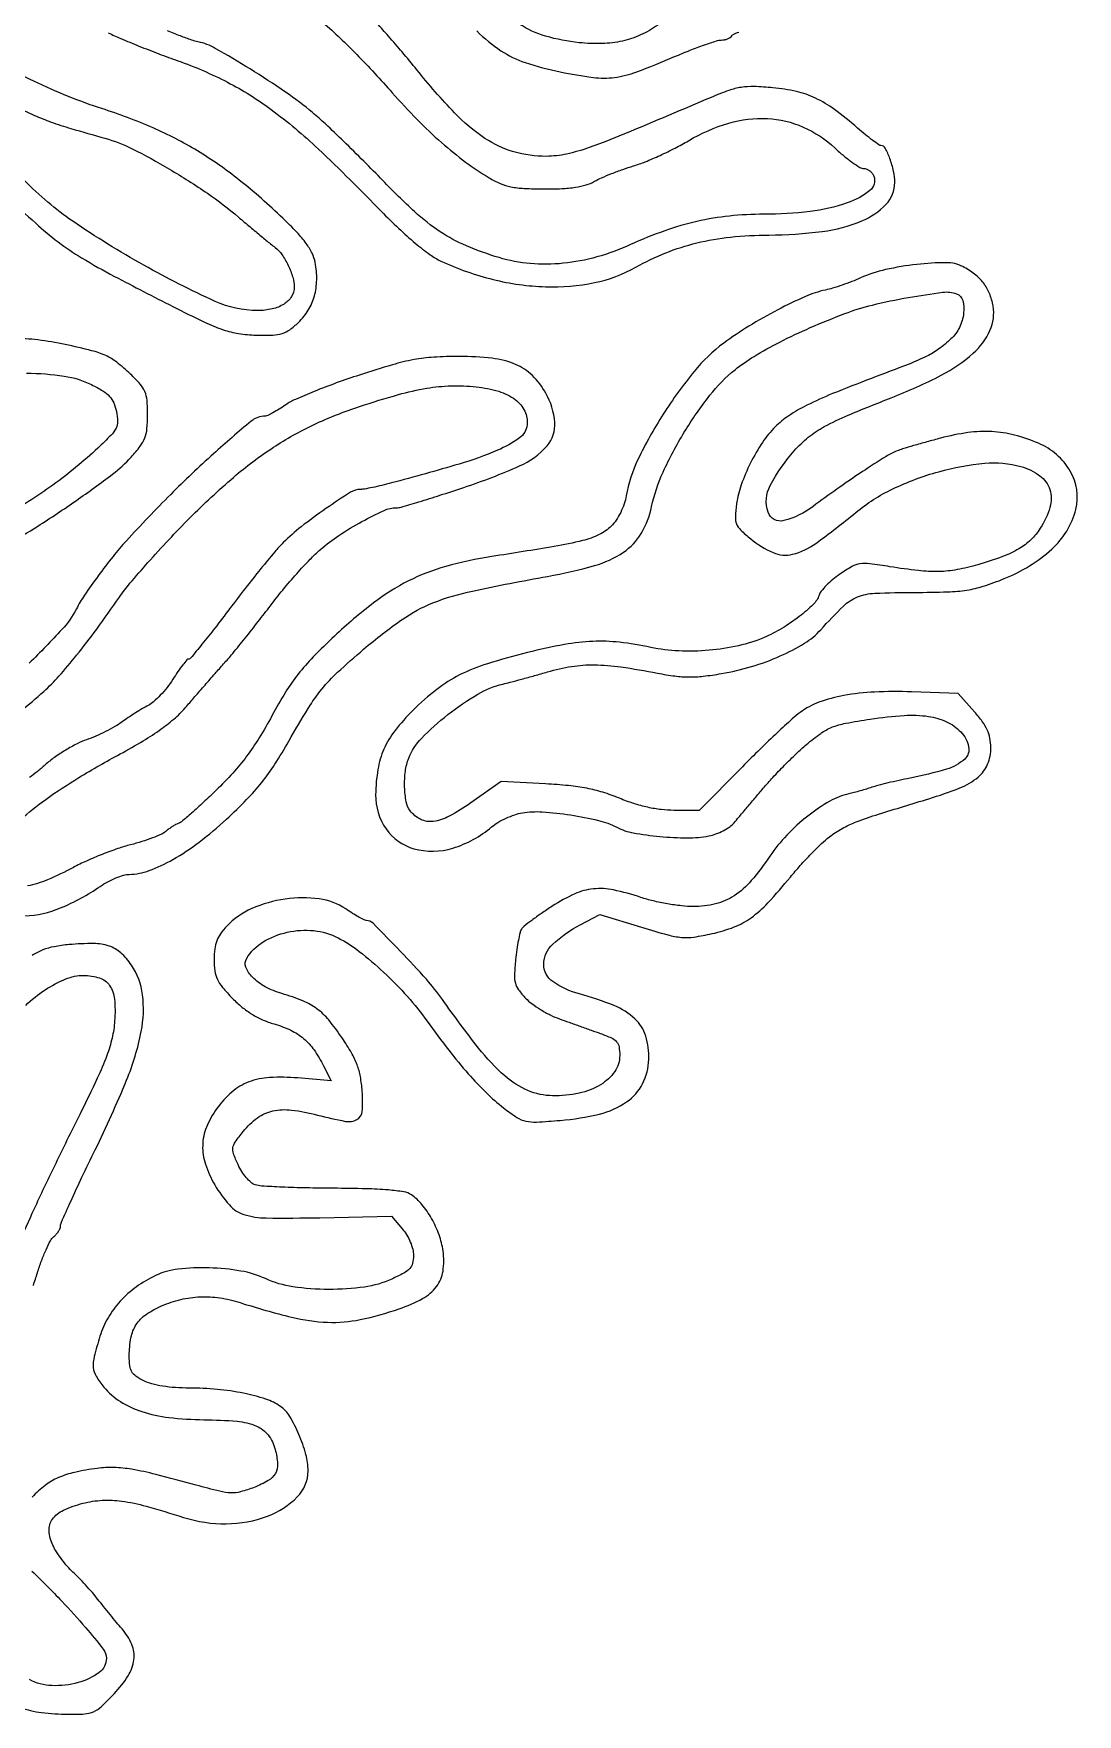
# Model space of a CAD drawing. Extents: x 0 to 2791, y 427 to 2463.
# Drawn here: x 2301.1 to 2528.8, y 1288.8 to 1655.4 of the extents above; entities that cross this region are included whole.
import ezdxf

# ---------------------------------------------------------------- set-up
doc = ezdxf.new("R2010")
doc.units = 0

msp = doc.modelspace()

# ---------------------------------------------------------------- linework, layer by layer
for points in [[(2317.419765, 1655.583057, 0.013434), (2320.164185, 1654.330555, 0.0049), (2324.11309, 1652.700494, 0.004854), (2328.468609, 1651.001252, 0.005784), (2332.609911, 1649.486279, -0.034694), (2343.403371, 1644.814445, -0.039826), (2352.932988, 1638.873492, -0.030275), (2363.265583, 1630.212689, -0.010716), (2377, 1616.637465, 0.011467), (2380.772525, 1612.919847, 0.014892), (2384.404074, 1609.70018, 0.016137), (2387.619616, 1607.187544, 0.049453), (2390, 1605.785791, 0.04738), (2401.357124, 1601.785161, 0.053234), (2412.826131, 1600.196673, 0.057657), (2423.498767, 1601.09451, 0.079354), (2432.5, 1604.456842, -0.033913), (2439.019278, 1607.590492, -0.035664), (2445.794934, 1609.753232, -0.033549), (2453.171211, 1611.023977, -0.024291), (2461.5, 1611.482136, 0.030138), (2473.188505, 1612.262179, 0.066818), (2481.801502, 1614.556479, 0.103267), (2487.094656, 1618.174403, 0.193725), (2489, 1622.907492, 0.053093), (2488.73434, 1625.402255, 0.036259), (2487.933049, 1628.140698, 0.031984), (2486.9013, 1630.4443, 0.278308), (2485.980275, 1631, -0.155339), (2485.541293, 1631.139754, -0.006486), (2484.197027, 1632.118643, -0.010685), (2482.623848, 1633.349054, -0.007336), (2480.89079, 1634.808146, 0.019755), (2475.816914, 1638.868971, 0.04804), (2471.708279, 1641.328666, 0.054714), (2467.542457, 1642.774733, 0.033042), (2462.377634, 1643.60152, 0.015352), (2458.283208, 1643.855589, 0.046607), (2455.501458, 1643.683247, 0.04649), (2452.795985, 1642.998374, 0.015216), (2448.959014, 1641.50451, -0.001334), (2430.290313, 1633.632642, -0.013209), (2422.354161, 1630.554911, -0.032302), (2417.386355, 1629.131998, -0.05151), (2413, 1628.641112, -0.072442), (2405.930696, 1629.609321, -0.077075), (2399.59352, 1632.550958, -0.055722), (2392.961644, 1638.134225, -0.01958), (2384.738109, 1647.5, 0.004317), (2381.521706, 1651.396846, 0.005989), (2378.567567, 1654.829314, 0.003846), (2376.036056, 1657.656311, 0.072816)], [(2364.285296, 1657.830838, -0.018507), (2371.617916, 1650.860653, -0.013041), (2379.352763, 1642.518521, 0.013988), (2384.804115, 1636.661457, 0.018204), (2390.130347, 1631.630634, 0.019874), (2395.355009, 1627.399269, 0.025408), (2400.5, 1623.95299, 0.035441), (2402.931888, 1622.72216, 0.049638), (2405.257635, 1622.006578, 0.037365), (2408.134522, 1621.646257, 0.011561), (2412.5, 1621.529307, 0.012197), (2416.36932, 1621.609526, 0.026209), (2419.337626, 1621.899937, 0.033984), (2421.660073, 1622.414103, 0.056928), (2423.5, 1623.19104, -0.024888), (2425.029189, 1623.955388, -0.009419), (2427.234375, 1624.874536, -0.009302), (2429.67436, 1625.785919, -0.011213), (2432, 1626.547441, 0.023011), (2434.569028, 1627.45629, 0.010908), (2437.79375, 1628.849659, 0.010786), (2441.10958, 1630.456491, 0.015009), (2444, 1632.046188, -0.060658), (2452.768213, 1635.874673, -0.085465), (2461.219758, 1636.893739, -0.092294), (2469.03851, 1635.025178, -0.083536), (2475.971729, 1630.429675, 0.014983), (2477.897767, 1628.73338, 0.019353), (2479.768475, 1627.301217, 0.017411), (2481.389205, 1626.239658, 0.137114), (2482.246716, 1626, -0.097633), (2482.883444, 1625.874472, -0.066866), (2483.523594, 1625.505537, -0.064107), (2484.069994, 1624.960225, -0.073117), (2484.431956, 1624.316723, -0.328867), (2483.56423, 1621.169689, -0.083302), (2478.617775, 1618.466895, -0.053625), (2470.541291, 1616.603791, -0.029901), (2460.453906, 1616, 0.025729), (2452.911746, 1615.611634, 0.030163), (2445.845889, 1614.448125, 0.029313), (2438.804777, 1612.407259, 0.022071), (2431.3324, 1609.380473, -0.038789), (2424.010112, 1606.695514, -0.043856), (2416.655175, 1605.30949, -0.045878), (2409.479271, 1605.259863, -0.051288), (2402.687897, 1606.546707, -0.028316), (2395.535642, 1609.128054, -0.045555), (2389.833723, 1612.198952, -0.039422), (2384.241808, 1616.573702, -0.015827), (2377.296051, 1623.367388, 0.00495), (2373.163593, 1627.589104, 0.004411), (2368.787884, 1631.895017, 0.004429), (2364.785299, 1635.696823, 0.013643), (2361.986819, 1638.168839, 0.023614), (2356.116275, 1642.622688, 0.011968), (2348.343818, 1647.69141, 0.009279), (2340.751796, 1652.194815, 0.077168), (2337.02209, 1653.610623, -0.031826), (2335.625076, 1654.000871, -0.006317), (2333.184614, 1654.888017, -0.006664), (2330.364912, 1655.996706, -0.006157)], [(2437.278703, 1657.227338, -0.047317), (2433.546368, 1655.103797, -0.051165), (2429.576569, 1653.786142, -0.047527), (2425.173826, 1653.240718, -0.032604), (2420.140402, 1653.426597, -0.045353), (2412.815897, 1654.856079, -0.074518), (2407.092695, 1657.495757, -0.044298)], [(2397.812295, 1655.988571, 0.050207), (2403.083127, 1651.669335, 0.067269), (2408.36903, 1649.104025, 0.028088), (2416.037812, 1647.053036, 0.018804), (2423.181611, 1645.844654, 0.065755), (2427.843896, 1645.850996, 0.05645), (2432.699933, 1647.067501, 0.011403), (2440.969641, 1650.380577, -0.006778), (2444.339057, 1651.766756, -0.008869), (2447.45697, 1652.936794, -0.006853), (2450.085045, 1653.829813, -0.078625), (2451.160624, 1654, 0.04819), (2451.860926, 1654.067652, 0.04689), (2452.542073, 1654.26819, 0.050729), (2453.106205, 1654.562892, 0.10904), (2453.446223, 1654.912988, -0.148313), (2453.892609, 1655.306669, -0.022805), (2455.002434, 1655.753378, -0.023786)], [(2295.27629, 1619.661019, -0.006273), (2301.591454, 1614.050278, 0.023054), (2306.494613, 1609.980006, 0.025318), (2311.605415, 1606.512544, 0.015643), (2318.772923, 1602.46361, 0.003332), (2331.5, 1595.898058, 0.006072), (2338.415641, 1592.493575, 0.028648), (2342.508087, 1590.82075, 0.044487), (2345.851963, 1589.995926, 0.032008), (2349.684046, 1589.654237, 0.013903), (2353.309101, 1589.664633, 0.06528), (2355.361728, 1589.998091, 0.085054), (2356.990757, 1590.807471, 0.03329), (2358.921593, 1592.425161, 0.066178), (2361.049592, 1595.085395, 0.067888), (2362.386443, 1598.18692, 0.064205), (2362.890691, 1601.684954, 0.050136), (2362.563521, 1605.513096, 0.069435), (2361.895943, 1607.500305, 0.042442), (2360.605916, 1609.615903, 0.031103), (2358.561497, 1612.069946, 0.012746), (2355.504028, 1615.146629, 0.022246), (2345.995665, 1623.461826, 0.032443), (2336.869706, 1629.829368, 0.033306), (2327.185319, 1634.843578, 0.025329), (2316, 1639.060421, -0.018676), (2308.742855, 1641.686657, -0.015304), (2301.194996, 1645.013728, -0.012613), (2294.631564, 1648.356026, -0.095752)], [(2296.936961, 1639.661665, 0.010298), (2301.316716, 1637.581923, 0.019749), (2304.923639, 1636.127695, 0.014589), (2309.280317, 1634.710128, 0.003372), (2316.698204, 1632.587896, -0.048665), (2322.650711, 1630.284877, -0.016745), (2330.763688, 1625.85377, -0.016995), (2339.050705, 1620.572673, -0.025892), (2345.825512, 1615.38883, 0.001538), (2348.371252, 1613.236597, 0.001825), (2350.789308, 1611.220048, 0.001584), (2352.841108, 1609.532529, 0.011697), (2353.840908, 1608.753814, -0.084172), (2355.278285, 1607.255119, -0.037066), (2356.653501, 1604.866953, -0.037074), (2357.672808, 1602.271775, -0.075177), (2358, 1600.107935, -0.142631), (2357.407127, 1598.071874, -0.109617), (2355.762336, 1596.425985, -0.08659), (2353.197765, 1595.357925, -0.055525), (2349.984598, 1595, -0.107558), (2340.740175, 1597.011905, -0.02012), (2325.179378, 1604.89319, -0.022574), (2309.698637, 1614.474134, -0.050776), (2299.156326, 1623.36827, 0.029625)], [(2298.189648, 1290.319557, 0.051441), (2302.835637, 1289.252593, 0.027758), (2308.700077, 1288.856459, 0.018424), (2312.262581, 1288.945186, 0.090063), (2314.212015, 1289.425111, 0.083676), (2315.935875, 1290.574324, 0.014702), (2318.703249, 1293.33594, 0.047706), (2321.764537, 1297.266558, 0.112009), (2323.009913, 1300.750891, 0.130977), (2322.540218, 1304.076987, 0.077715), (2320.413772, 1307.5, -0.004054), (2319.232482, 1308.894283, -0.002219), (2317.806132, 1310.621276, -0.002211), (2316.372956, 1312.388185, -0.003524), (2315.164993, 1313.912855, 0.012002), (2313.940725, 1315.405405, 0.007804), (2312.458987, 1317.07257, 0.007849), (2310.961124, 1318.65521, 0.01478), (2309.695388, 1319.876813, -0.029403), (2308.50771, 1321.092101, -0.018296), (2307.256446, 1322.644082, -0.018341), (2306.130675, 1324.271162, -0.031391), (2305.330998, 1325.714903, -0.094604), (2304.510791, 1328.86889, -0.173558), (2305.230329, 1331.390885, -0.130574), (2307.623111, 1333.363739, -0.044763), (2311.893606, 1334.876094, -0.048397), (2316.108871, 1335.531176, -0.049177), (2320.348348, 1335.358027, -0.033241), (2325.70067, 1334.242093, -0.009431), (2333.851626, 1331.802022, 0.080183), (2343.165604, 1330.39713, 0.087237), (2352.162607, 1332.074765, 0.107888), (2358.640801, 1336.257555, 0.197657), (2361.004946, 1341.972506, 0.067967), (2360.523374, 1345.551056, 0.033678), (2359.006203, 1349.883752, 0.032979), (2357.006013, 1353.820513, 0.105423), (2355.017378, 1355.971949, 0.074839), (2351.785361, 1357.594367, 0.029069), (2346.933154, 1358.873279, 0.026763), (2341.190829, 1359.718112, 0.023145), (2335.104417, 1360, -0.017488), (2332.082951, 1360.105713, -0.021718), (2329.288892, 1360.423855, -0.024012), (2326.901265, 1360.919842, -0.052525), (2325.153638, 1361.573242, -0.035586), (2323.45206, 1362.57912, -0.110808), (2322.55459, 1363.552092, -0.10302), (2322.123437, 1364.857406, -0.028435), (2322, 1367.026189, -0.046954), (2322.372333, 1370.982281, -0.09709), (2323.522976, 1373.852668, -0.098477), (2325.659372, 1376.050837, -0.049307), (2329.065242, 1377.93272, -0.043071), (2333.259299, 1379.32337, -0.048365), (2337.469111, 1379.90557, -0.047666), (2341.764886, 1379.67126, -0.039825), (2346.215053, 1378.632297, 0.016785), (2357.425847, 1375.464356, 0.050797), (2365.270561, 1374.356266, 0.060666), (2372.382728, 1374.943402, 0.032438), (2380.897585, 1377.285344, 0.04161), (2385.993047, 1379.539066, 0.105964), (2389.040213, 1382.162144, 0.126035), (2390.442955, 1385.497001, 0.072168), (2390.457587, 1389.889383, 0.050892), (2389.576695, 1393.451191, 0.042551), (2387.955114, 1396.994463, 0.044085), (2385.852456, 1400.052397, 0.073241), (2383.534244, 1402.144195, 0.107254), (2381.869914, 1402.797762, 0.019116), (2378.532756, 1403.207848, 0.014856), (2373.678725, 1403.471853, 0.004837), (2366.5, 1403.579208, -0.004086), (2360.605398, 1403.658512, -0.00561), (2355.306318, 1403.832627, -0.003705), (2350.871146, 1404.061129, -0.064869), (2349.457678, 1404.330681, -0.101023), (2348.55552, 1404.846455, -0.036754), (2347.518178, 1405.902215, -0.034622), (2346.521361, 1407.258208, -0.034797), (2345.723068, 1408.73655, -0.018653), (2344.729498, 1411.165689, -0.127683), (2344.605402, 1412.441462, -0.116838), (2345.109266, 1413.668477, -0.01454), (2346.869523, 1415.977515, -0.064378), (2349.978987, 1418.943533, -0.104346), (2353.294211, 1420.445042, -0.085595), (2357.401855, 1420.636435, -0.032402), (2363.063491, 1419.553497, 0.01623), (2369.170264, 1418.179451, 0.171518), (2371.657909, 1418.557632, 0.256326), (2372.811019, 1420.324, 0.037398), (2372.818756, 1424.764339, 0.026584), (2372.4154, 1427.944223, 0.045314), (2371.701794, 1430.523734, 0.040808), (2370.477935, 1433.109722, 0.017449), (2368.449602, 1436.355793, 0.024055), (2365.513973, 1440.286392, 0.061694), (2362.940563, 1442.722375, 0.06216), (2359.862291, 1444.446579, 0.024715), (2355.284707, 1446.050409, -0.051669), (2351.664147, 1447.542157, -0.073295), (2348.875322, 1449.620294, -0.10268), (2347.430196, 1451.828791, -0.238771), (2347.610795, 1453.744758, -0.114857), (2351.206205, 1457.296851, -0.08305), (2356.446131, 1459.419616, -0.080148), (2362.277603, 1459.765428, -0.094329), (2367.573661, 1458.191794, -0.046463), (2372.168931, 1455.24776, -0.022475), (2377.481023, 1450.704095, -0.021907), (2382.685407, 1445.384583, -0.027369), (2387.007061, 1439.995636, 0.009589), (2391.720307, 1433.670283, 0.015851), (2395.96652, 1428.538611, 0.018649), (2399.904901, 1424.396988, 0.027738), (2403.672562, 1421.107191, 0.020225), (2406.571186, 1419.029582, 0.091341), (2408.481492, 1418.223579, 0.067265), (2410.814253, 1418.030087, 0.007908), (2416.028379, 1418.381989, 0.038728), (2424.607582, 1419.771972, 0.091511), (2430.497834, 1422.40631, 0.124339), (2433.975569, 1426.368932, 0.110714), (2435.346603, 1431.685486, 0.083481), (2434.656005, 1436.780438, 0.129262), (2432.316747, 1440.524922, 0.093608), (2427.80302, 1443.409341, 0.029672), (2420.192687, 1445.953544, -0.085894), (2414.387494, 1448.648813, -0.249321), (2412.423139, 1452.458392, -0.207164), (2414.370304, 1456.805187, -0.063422), (2420.382906, 1461.047203), (2424.653371, 1463.31268), (2433.76463, 1460.517753, 0.007082), (2439.491478, 1458.849381, 0.044578), (2442.482255, 1458.30448, 0.059248), (2445.158597, 1458.377396, 0.018005), (2449.155959, 1459.111413, 0.038603), (2453.944134, 1460.565212, 0.063526), (2457.655299, 1462.586982, 0.049369), (2461.331361, 1465.839644, 0.015042), (2466.224108, 1471.444226, -0.011104), (2468.387024, 1473.961567, -0.009496), (2470.77315, 1476.5177, -0.009604), (2473.031191, 1478.758581, -0.026767), (2474.725798, 1480.211773, -0.037187), (2477.514665, 1482.042915, -0.03515), (2480.595891, 1483.479904, -0.016175), (2485.46494, 1485.168184, -0.001917), (2496.403644, 1488.522997, 0.021679), (2503.217212, 1490.911018, 0.077479), (2507.177285, 1493.258518, 0.122315), (2509.250826, 1496.05736, 0.10164), (2509.958373, 1499.704545, 0.045965), (2509.747701, 1501.746001, 0.058763), (2509.167625, 1503.543943, 0.050087), (2508.102296, 1505.363958, 0.023306), (2506.388115, 1507.5), (2502.859482, 1511.5), (2492.686295, 1511.851313, 0.020092), (2484.60571, 1511.805579, 0.034091), (2477.889406, 1511.03663, 0.04139), (2472.468092, 1509.56607, 0.071608), (2468.35681, 1507.370067, 0.025979), (2466.596784, 1505.93071, 0.004243), (2463.35998, 1502.93979, 0.004664), (2459.60996, 1499.348712, 0.004096), (2455.760165, 1495.530577), (2446.306709, 1486), (2440.825763, 1486, -0.02968), (2438.033516, 1486.165892, -0.024877), (2435.108178, 1486.663313, -0.023387), (2432.06581, 1487.48875, -0.019545), (2428.922408, 1488.638978, 0.022557), (2425.310534, 1489.936021, 0.026907), (2421.801415, 1490.816571, 0.023471), (2417.847362, 1491.394452, 0.011869), (2412.825456, 1491.769042), (2403.150912, 1492.260127), (2396.520149, 1487.624893, -0.02801), (2391.791772, 1484.699279, -0.092682), (2388.323155, 1483.575784, -0.146521), (2385.602383, 1484.022031, -0.11596), (2383.281803, 1485.915644, -0.119143), (2382.408642, 1487.879785, -0.038358), (2382.073926, 1491.0722, -0.038392), (2382.242685, 1494.516313, -0.059474), (2382.96257, 1497.401551, -0.103835), (2385.724719, 1501.708526, -0.031897), (2391.510708, 1506.884911, -0.032569), (2398.058564, 1511.373764, -0.078523), (2403.5, 1513.541586, 0.008753), (2405.090388, 1513.930612, 0.002362), (2407.597623, 1514.603312, 0.002391), (2410.437427, 1515.394257, 0.002476), (2413.236587, 1516.203322, -0.032715), (2418.50235, 1517.385911, -0.041857), (2423.458085, 1517.742566, -0.033194), (2429.227895, 1517.290536, -0.012352), (2437.251273, 1515.91945, 0.016176), (2441.020382, 1515.304985, 0.030651), (2444.088642, 1515.096107, 0.029776), (2447.217283, 1515.261593, 0.014364), (2451.192024, 1515.826196, 0.030144), (2457.77296, 1517.367769, 0.031444), (2464.025848, 1519.67321, 0.033819), (2469.305252, 1522.446707, 0.071398), (2472.853748, 1525.398644, -0.015689), (2477.817555, 1530.561582, -0.099143), (2480.861253, 1532.538552, -0.0843), (2484.630569, 1533.342748, -0.009685), (2493.331085, 1533.539673, 0.006643), (2500.570749, 1533.659465, 0.03059), (2504.746432, 1534.040465, 0.040029), (2508.301454, 1534.880977, 0.01714), (2512.895935, 1536.539673, 0.087789), (2523.262873, 1542.979631, 0.149111), (2528.501497, 1551.644886, 0.198919), (2527.281156, 1560.002448, 0.158337), (2520.361871, 1566.059209, 0.038033), (2515.136239, 1567.84287, 0.050183), (2510.164767, 1568.607554, 0.047808), (2504.955561, 1568.382345, 0.030382), (2499, 1567.17823, 0.002756), (2495.981902, 1566.356734, 0.003186), (2493.115625, 1565.539857, 0.00285), (2490.696747, 1564.818804, 0.018673), (2489.5, 1564.405208, 0.048273), (2487.091688, 1563.192265, 0.005453), (2481.953659, 1559.870321, 0.007042), (2476.326725, 1556.029564, 0.008578), (2471.173404, 1552.270868, -0.098276), (2464.818443, 1549.190083, -0.394237), (2461.353757, 1551.063007, -0.206062), (2461.830036, 1556.838945, -0.058021), (2467.08359, 1564.442422, -0.043504), (2470.134687, 1567.361624, -0.044188), (2473.629733, 1569.691827, -0.02616), (2478.81671, 1572.180871, -0.005361), (2488.240948, 1575.992977, 0.024421), (2499.140324, 1580.89294, 0.065594), (2506.1326, 1585.700505, 0.103002), (2509.772238, 1590.669436, 0.151529), (2510.448248, 1596, 0.053401), (2509.657535, 1598.736141, 0.067237), (2508.343162, 1601.019562, 0.064651), (2506.423907, 1602.937695, 0.044713), (2503.830363, 1604.587723, 0.121394), (2500.245166, 1605.448548, 0.026096), (2493.817669, 1605.074436, 0.028175), (2486.99903, 1603.927452, 0.048409), (2481.533779, 1602.117967, -0.012264), (2479.632543, 1601.332128, -0.009064), (2477.493776, 1600.553137, -0.009172), (2475.44515, 1599.890535, -0.020252), (2473.854283, 1599.477576, 0.050384), (2469.514118, 1598.067369, 0.016727), (2463.47741, 1595.164014, 0.016861), (2457.15403, 1591.581501, 0.022443), (2451.681288, 1587.884937, 0.06183), (2445.250755, 1581.743078, 0.029171), (2438.508687, 1572.428336, 0.029043), (2432.968923, 1562.527544, 0.071293), (2430.432869, 1554.602654, -0.041992), (2429.979482, 1552.836657, -0.031882), (2429.202544, 1550.9938, -0.032285), (2428.215196, 1549.298082, -0.048627), (2427.128595, 1547.978838, -0.085342), (2424.525801, 1546.1428, -0.048818), (2420.899305, 1544.833316, -0.021324), (2414.724004, 1543.540834, -0.002631), (2401.130329, 1541.369162, 0.029755), (2391.049694, 1539.19264, 0.048885), (2382.919531, 1536.040831, 0.046676), (2375.302436, 1531.256718, 0.024518), (2366.763759, 1524.019057, 0.012052), (2362.122332, 1519.46182, 0.02636), (2358.846101, 1515.709317, 0.027763), (2356.086872, 1511.757442, 0.014897), (2353.108562, 1506.606216, -0.01489), (2350.335667, 1501.810103, -0.022153), (2347.604943, 1497.803825, -0.022771), (2344.589969, 1494.1367, -0.01707), (2340.958799, 1490.375275, -0.005116), (2338.150816, 1487.713646, -0.00725), (2335.594472, 1485.407844, -0.004418), (2333.407695, 1483.526048, -0.097531), (2332.676268, 1483.119512, 0.045105), (2332.1179, 1482.881463, 0.017559), (2331.39227, 1482.457998, 0.017214), (2330.634014, 1481.941691, 0.02046), (2329.956992, 1481.401849, -0.073974), (2328.993326, 1480.789086, -0.014107), (2327.067647, 1479.996435, -0.014767), (2324.746262, 1479.194188, -0.013104), (2322.287702, 1478.495194, 0.020573), (2319.484034, 1477.652634, 0.011002), (2316.09187, 1476.39484, 0.010936), (2312.680393, 1474.956694, 0.016766), (2309.798369, 1473.549003, -0.02146), (2304.160299, 1470.860382, -0.053024), (2299.784316, 1469.52536, -0.076144)], [(2299.229572, 1463.000697, 0.091648), (2307.015893, 1464.71524, 0.04937), (2315.676739, 1469.426307, -0.026525), (2317.311696, 1470.414832, -0.024235), (2319.091305, 1471.257667, -0.025004), (2320.754853, 1471.853349, -0.068947), (2321.982135, 1472.046603, 0.084259), (2326.339373, 1472.869362, 0.04036), (2331.5178, 1475.278393, 0.034262), (2337.230224, 1479.058669, 0.02284), (2343.24095, 1484.108817, 0.013635), (2347.59557, 1488.345845, 0.024479), (2350.893993, 1492.084902, 0.024922), (2353.772107, 1496.081753, 0.01475), (2356.818066, 1501.108817, -0.008721), (2361.025299, 1508.245166, -0.033274), (2364.011648, 1512.457893, -0.03533), (2367.44235, 1516.112403, -0.010732), (2373.132833, 1521.152716, -0.023013), (2381.510028, 1527.619484, -0.058697), (2388.254316, 1531.25261, -0.042336), (2396.848183, 1533.838138, -0.007619), (2413.263506, 1537.035714, 0.024343), (2423.499332, 1539.387283, 0.078959), (2429.80768, 1542.296384, 0.112052), (2433.665923, 1546.37252, 0.081054), (2435.95316, 1552.217193, -0.054634), (2438.463868, 1559.782822, -0.029345), (2443.08256, 1568.478506, -0.029363), (2448.661697, 1576.535687, -0.05704), (2454.149573, 1582.102018, -0.034095), (2458.319563, 1585.018844, -0.017376), (2463.910592, 1588.127664, -0.01552), (2470.576232, 1591.279412, -0.011731), (2478.073853, 1594.336675, -0.031403), (2484.124179, 1596.214472, -0.015874), (2491.940498, 1597.851121, -0.011379), (2499.469183, 1599.003636, -0.124526), (2502.484806, 1598.644204, -0.236826), (2503.823914, 1597.17559, -0.100113), (2504.028416, 1594.441637, -0.081796), (2503.103446, 1591.32069, -0.092476), (2501.25, 1588.809278, -0.030538), (2498.625297, 1586.64509, -0.041922), (2496.009532, 1585.060442, -0.022306), (2492.134263, 1583.347125, -0.00309), (2483.916171, 1580.202175, 0.006516), (2475.429493, 1576.887595, 0.020098), (2469.819833, 1574.344921, 0.029597), (2465.873455, 1572.059443, 0.050364), (2462.922772, 1569.650045, 0.049906), (2460.14712, 1566.257169, 0.030242), (2457.542409, 1561.765166, 0.030305), (2455.510466, 1557.017762, 0.052306), (2454.493068, 1552.847871, 0.020702), (2454.226921, 1550.0065, 0.109155), (2454.483237, 1548.471466, 0.106024), (2455.365454, 1547.165634, 0.019003), (2457.573449, 1545.200069, 0.070776), (2462.481519, 1542.20401, 0.164873), (2466.721331, 1541.864375, 0.095647), (2471.783299, 1544.232518, 0.015144), (2480.5, 1550.977792, -0.061115), (2488.554893, 1556.104299, -0.043419), (2498.592351, 1559.858688, -0.044503), (2508.61621, 1561.705481, -0.091817), (2516.526129, 1560.992684, -0.08962), (2520.64137, 1558.995877, -0.160488), (2522.808693, 1555.972924, -0.148344), (2522.844659, 1552.068909, -0.073122), (2520.75, 1547.517397, -0.056756), (2518.654391, 1544.981863, -0.05983), (2516.076392, 1543.033426, -0.044315), (2512.49309, 1541.350367, -0.015923), (2507.135165, 1539.58256, -0.025871), (2502.608873, 1538.498276, -0.040161), (2498.616723, 1538.08517, -0.033785), (2494.143107, 1538.285324, -0.012854), (2487.954922, 1539.14452, 0.009099), (2483.525412, 1539.793477, 0.06865), (2481.414627, 1539.772771, 0.092313), (2479.650234, 1539.166453, 0.022731), (2477.043346, 1537.530039, 0.022106), (2475.47641, 1536.338309, 0.023754), (2474.059621, 1535.039652, 0.024177), (2472.958258, 1533.816447, 0.09462), (2472.476663, 1532.92647, -0.12464), (2471.22892, 1530.915492, -0.027765), (2468.142882, 1528.252479, -0.028817), (2464.345716, 1525.661297, -0.034762), (2460.5, 1523.699575, -0.045541), (2454.91901, 1521.904549, -0.033392), (2448.488182, 1520.910231, -0.032991), (2441.879322, 1520.773508, -0.040537), (2435.759422, 1521.550607, 0.023471), (2428.965162, 1522.649854, 0.038752), (2423.157639, 1522.859024, 0.034868), (2416.974878, 1522.168824, 0.015218), (2408.897911, 1520.436172, 0.015503), (2400.116926, 1517.979926, 0.040981), (2394.075532, 1515.527093, 0.04826), (2389.100434, 1512.379937, 0.029597), (2383.878057, 1507.802747, 0.032599), (2379.987032, 1503.42663, 0.061401), (2377.564387, 1499.375538, 0.063378), (2376.243869, 1494.946029, 0.037024), (2375.750055, 1489.420306, 0.156378), (2378.016069, 1481.966431, 0.175398), (2384.103495, 1477.637429, 0.143948), (2392.588733, 1477.765, 0.099966), (2401.054686, 1482.392562, -0.042188), (2402.433348, 1483.366803, -0.025442), (2404.209588, 1484.291491, -0.025378), (2406.081816, 1485.035732, -0.040084), (2407.756268, 1485.458822, -0.058832), (2412.094785, 1485.675236, -0.020982), (2418.269689, 1484.995462, -0.020919), (2424.353266, 1483.803788, -0.06057), (2428.367583, 1482.309915, 0.074636), (2431.939555, 1481.093392, 0.021472), (2437.739509, 1480.297811, 0.022347), (2443.794848, 1480.002712, 0.047399), (2448.465934, 1480.427631, 0.042013), (2449.997074, 1480.850433, 0.032217), (2451.58421, 1481.555038, 0.033042), (2452.992275, 1482.415003, 0.063805), (2453.964195, 1483.305628, 0.000109), (2454.965177, 1484.490755, 0.000027), (2456.596557, 1486.423324, 0.000028), (2458.461566, 1488.633152, 0.000028), (2460.321611, 1490.837602, -0.012077), (2462.402118, 1493.186108, -0.007549), (2464.944671, 1495.838738, -0.007574), (2467.530435, 1498.378065, -0.013655), (2469.736066, 1500.367389, -0.022265), (2472.835932, 1502.7834, -0.059982), (2475.286236, 1504.114711, -0.047589), (2478.290732, 1504.987708, -0.010144), (2483.661222, 1505.89513, -0.019795), (2491.039974, 1506.691499, -0.052236), (2496.344467, 1506.498061, -0.074128), (2500.30102, 1505.322492, -0.092769), (2503.408348, 1503.095664, -0.138386), (2505.117445, 1499.88337, -0.267823), (2504.259729, 1497.20052, -0.113789), (2500.28903, 1494.972192, -0.02275), (2492.344522, 1493.033928, 0.005413), (2489.923572, 1492.531487, 0.005207), (2487.482453, 1491.970531, 0.005159), (2485.341318, 1491.431543, 0.018791), (2484, 1491.024691, -0.008949), (2482.861653, 1490.654792, -0.005395), (2481.5, 1490.255131, -0.005403), (2480.13788, 1489.887088, -0.00942), (2479, 1489.615554, 0.076871), (2474.820978, 1488.000192, 0.036463), (2470.028445, 1484.755227, 0.03515), (2465.427235, 1480.567836, 0.042738), (2461.778309, 1476.025455, -0.029576), (2457.701733, 1470.668143, -0.070206), (2453.947832, 1467.368967, -0.085041), (2449.905802, 1465.606605, -0.061563), (2445.017865, 1465.024588, -0.027361), (2442.479617, 1465.174939, -0.014865), (2439.386213, 1465.622231, -0.014771), (2436.25747, 1466.2658, -0.022607), (2433.594774, 1467.024588, 0.028954), (2427.642851, 1468.63936, 0.076734), (2423.251945, 1468.876107, 0.082117), (2419.170553, 1467.776505, 0.036705), (2414.275752, 1465.09983, 0.007298), (2411.913884, 1463.52394, 0.009612), (2409.809674, 1462.014708, 0.007395), (2408.101721, 1460.699473, 0.08677), (2407.545809, 1460.074121, 0.081312), (2407.243591, 1459.341621, 0.010219), (2406.887211, 1457.658074, 0.011794), (2406.549619, 1455.625399, 0.009537), (2406.280602, 1453.429827, 0.014796), (2406.040202, 1450.153999, 0.074303), (2406.231706, 1448.331044, 0.095298), (2406.927581, 1446.864436, 0.032746), (2408.445289, 1445.057106, 0.042748), (2409.825572, 1443.843157, 0.02171), (2411.745308, 1442.550792, 0.021396), (2413.855401, 1441.380687, 0.029844), (2415.839781, 1440.53267, 0.000147), (2417.932796, 1439.783115, 0.000092), (2420.379498, 1438.908219, 0.000093), (2422.787285, 1438.048242, 0.00017), (2424.75, 1437.348391, -0.019278), (2427.178256, 1436.37646, -0.106484), (2428.308303, 1435.550012, -0.140194), (2428.840453, 1434.444439, -0.042533), (2429, 1432.57228, -0.152691), (2427.896833, 1429.044096, -0.106137), (2424.829484, 1426.168003, -0.083507), (2420.120056, 1424.313586, -0.055961), (2414.346335, 1423.753583, -0.098664), (2408.974398, 1424.908731, -0.077616), (2403.930716, 1428.094966, -0.047071), (2398.21444, 1434.128797, -0.012538), (2390.304745, 1444.769405, 0.028861), (2386.813149, 1449.159755, 0.009434), (2381.182246, 1455.223115, 0.003655), (2375.172744, 1461.363676, 0.196393), (2373.696946, 1461.989418, -0.115319), (2373.209168, 1462.110234, -0.009542), (2372.049059, 1462.731267, -0.012355), (2370.68252, 1463.5417, -0.00921), (2369.214812, 1464.5, 0.116622), (2363.436078, 1466.70587, 0.069214), (2356.026372, 1466.663247, 0.067753), (2348.72372, 1464.569197, 0.098379), (2343.246692, 1460.735603, 0.036576), (2341.895085, 1459.100836, 0.064022), (2341.069963, 1457.553423, 0.06078), (2340.637784, 1455.791918, 0.029805), (2340.5, 1453.482523, 0.033926), (2340.67047, 1450.973043, 0.076335), (2341.210932, 1449.148791, 0.064478), (2342.336705, 1447.389253, 0.018887), (2344.495304, 1445.004809, 0.028471), (2346.580186, 1443.099693, 0.033461), (2348.763143, 1441.552598, 0.034223), (2351.08813, 1440.338532, 0.032488), (2353.597206, 1439.428718, -0.040611), (2357.235569, 1438.04222, -0.064665), (2360.027423, 1436.235286, -0.063136), (2362.309751, 1433.741364, -0.036784), (2364.402984, 1430.261067), (2366.039915, 1427.022134), (2358.769957, 1427.633103, 0.034548), (2352.626971, 1427.723877, 0.077084), (2348.06664, 1426.760663, 0.088334), (2344.401891, 1424.572706, 0.057424), (2341.062002, 1420.926894, 0.061058), (2338.832563, 1416.893494, 0.089499), (2338.011377, 1412.933252, 0.086283), (2338.615652, 1408.829631, 0.052986), (2340.632322, 1404.364422, 0.048144), (2343.838519, 1399.932737, 0.136773), (2347.006172, 1397.873576, 0.073816), (2351.893196, 1397.098982, 0.007695), (2363.539852, 1397.163748), (2379.180508, 1397.491466), (2381.590254, 1394.689969, -0.042957), (2382.538228, 1393.374674, -0.035946), (2383.312782, 1391.837631, -0.037134), (2383.830159, 1390.279986, -0.061692), (2384, 1388.908699, -0.060938), (2383.794399, 1387.227988, -0.126508), (2383.170953, 1386.07345, -0.083267), (2381.877691, 1385.074223, -0.016587), (2379.25, 1383.777204, -0.071302), (2373.304984, 1382.048499, -0.03602), (2365.503805, 1381.512444, -0.036017), (2357.700869, 1382.101948, -0.070834), (2351.74817, 1383.870796, 0.065457), (2346.35543, 1385.536283, 0.035148), (2339.413501, 1386.222644, 0.035149), (2332.61292, 1385.936949, 0.082892), (2327.746285, 1384.549846, 0.045113), (2323.543518, 1382.069098, 0.051326), (2320.048633, 1378.966809, 0.053473), (2317.375221, 1375.341665, 0.057257), (2315.603708, 1371.312103, 0.013126), (2314.353995, 1366.858234, 0.081629), (2314.154713, 1364.502911, 0.116677), (2314.766011, 1362.599755, 0.039123), (2316.47692, 1360.209798, 0.076579), (2320.076358, 1357.062824, 0.062788), (2324.703186, 1354.883703, 0.050223), (2330.652485, 1353.588349, 0.025689), (2338.286017, 1353.109416, -0.018543), (2345.514497, 1352.759474, -0.077478), (2349.733553, 1351.72654, -0.130071), (2352.278127, 1349.778299, -0.100593), (2353.828735, 1346.634035, -0.048349), (2354.336867, 1343.505662, -0.14358), (2353.865679, 1341.406595, -0.13505), (2352.310674, 1339.817325, -0.040775), (2349.235888, 1338.345985, -0.024714), (2346.282924, 1337.382485, -0.076302), (2344.203033, 1337.145052, -0.050848), (2341.727945, 1337.494483, -0.0067), (2336.591432, 1338.834867, 0.004702), (2327.790406, 1341.16912, 0.020512), (2322.518958, 1342.286271, 0.033887), (2318.642566, 1342.675482, 0.041254), (2315, 1342.492696, 0.021011), (2310.073967, 1341.623687, 0.049792), (2306.538486, 1340.467224, 0.058443), (2303.652681, 1338.767118, 0.04022), (2300.819929, 1336.234399, 0.059426)], [(2295.5, 1544.267938, 0.025072), (2302.035675, 1547.97919, 0.010544), (2310.450211, 1553.584741, 0.009426), (2318.366153, 1559.327318, 0.047444), (2322.39464, 1563.015059, 0.021731), (2324.380723, 1565.415302, 0.069466), (2325.391301, 1567.225829, 0.070199), (2325.861842, 1569.233498, 0.022516), (2326, 1572.299933, 0.020724), (2325.870138, 1575.43173, 0.079604), (2325.404815, 1577.318843, 0.080976), (2324.377357, 1578.949578, 0.021897), (2322.25, 1581.153976, 0.023302), (2319.28342, 1583.718307, 0.060359), (2316.870883, 1585.18298, 0.044867), (2313.789715, 1586.256928, 0.00854), (2308.000374, 1587.604109, 0.022459), (2302.075635, 1588.600652, 0.030667), (2296.673396, 1588.927419, 0.030397)], [(2298.192498, 1483.959346, -0.02372), (2303.800778, 1488.40211, -0.019783), (2311.027624, 1493.167563, -0.011678), (2320, 1498.305343, 0.01088), (2325.038784, 1501.179998, 0.020237), (2328.970785, 1503.759934, 0.024685), (2332.061418, 1506.211052, 0.036093), (2334.5, 1508.682158, -0.001754), (2336.326588, 1510.806722, -0.001034), (2338.522901, 1513.332702, -0.001034), (2340.727213, 1515.846805, -0.001771), (2342.577961, 1517.933916, 0.009445), (2344.564593, 1520.244755, 0.003561), (2347.259043, 1523.549025, 0.003526), (2350.140874, 1527.187168, 0.004287), (2352.787059, 1530.637232, -0.011261), (2355.485429, 1534.055529, -0.009151), (2358.524501, 1537.597987, -0.00927), (2361.445981, 1540.759848, -0.023665), (2363.709097, 1542.906668, -0.03185), (2367.747635, 1545.964272, -0.020695), (2372.761349, 1548.989925, -0.017991), (2377.570413, 1551.406257, -0.107823), (2380.291738, 1552, 0.070932), (2381.281019, 1552.141053, 0.002245), (2385.187115, 1553.29709, 0.004318), (2389.785011, 1554.723776, 0.002977), (2394.969004, 1556.415626, 0.023421), (2407.147353, 1561.114646, 0.110318), (2413.14451, 1565.531786, 0.201043), (2414.822246, 1570.604337, 0.109094), (2412.882114, 1576.99596, 0.072076), (2409.934224, 1580.82631, 0.093003), (2406.241987, 1583.274397, 0.072209), (2401.192449, 1584.595246, 0.027927), (2393.951445, 1585, 0.015099), (2388.423096, 1584.833018, 0.031035), (2384.126426, 1584.304286, 0.02537), (2379.415848, 1583.175367, 0.007146), (2372.196697, 1580.940305, 0.008329), (2367.155998, 1579.207017, 0.009129), (2362.328831, 1577.356306, 0.008649), (2358.2635, 1575.629525, 0.0445), (2356.126963, 1574.440305, -0.010027), (2354.690405, 1573.50569, -0.013284), (2353.344584, 1572.71684, -0.010635), (2352.200897, 1572.118024, -0.11578), (2351.698041, 1572, 0.175518), (2348.586715, 1570.873096, 0.009039), (2340.369069, 1563.765807, 0.013876), (2331.030034, 1554.90907, 0.010823), (2321.369733, 1544.795938, 0.016965), (2318.451585, 1541.379716, 0.010011), (2315.191102, 1537.117193, 0.009758), (2312.248599, 1532.937838, 0.029178), (2310.46516, 1529.932627, -0.067375), (2307.320622, 1525.450658, -0.012), (2300.175129, 1518.086727, -0.01362)], [(2299.599195, 1581.36927, -0.034297), (2307.827879, 1580.713847, -0.07851), (2313.746909, 1578.852034, -0.021084), (2316.249731, 1577.472985, -0.068694), (2317.714595, 1576.281257, -0.087369), (2318.608805, 1574.905578, -0.049218), (2319.206074, 1573, -0.046599), (2319.448589, 1570.848567, -0.123266), (2319.10371, 1569.349827, -0.076175), (2317.978774, 1567.785774, -0.010715), (2315.127548, 1565, -0.031687), (2305.351482, 1556.947786, -0.030624), (2294.527744, 1550.094941, -0.032047)], [(2298.325148, 1507.68492, 0.015842), (2303.352001, 1511.940606, 0.027035), (2306.645112, 1515.252551, 0.013075), (2310.507554, 1519.816471, 0.011081), (2314.895407, 1525.540359, 0.006766), (2319.83088, 1532.477997, -0.023854), (2322.154855, 1535.519183, -0.006739), (2326.059302, 1540.028025, -0.006775), (2330.614315, 1545.009468, -0.007108), (2335.231492, 1549.785587, -0.019334), (2344.733879, 1558.628007, -0.032453), (2353.437887, 1565.18858, -0.035607), (2362.302367, 1570.144961, -0.030443), (2372.250793, 1574.092838, -0.01038), (2380.709039, 1576.673637, -0.027197), (2386.901611, 1578.064983, -0.035074), (2392.204083, 1578.578314, -0.032133), (2397.685888, 1578.37071, -0.046972), (2402.602725, 1577.394625, -0.088226), (2406.210526, 1575.580823, -0.1194), (2408.285761, 1573.072979, -0.143342), (2408.798576, 1570.06506, -0.211427), (2407.118716, 1567.214989, -0.054366), (2402.351882, 1564.530706, -0.029817), (2393.972665, 1561.523075, -0.006515), (2379.20121, 1557.403588, -0.006231), (2377.065262, 1556.866193, -0.007334), (2375.029324, 1556.412304, -0.006524), (2373.302091, 1556.077193, -0.044676), (2372.4399, 1556, 0.142056), (2370.283383, 1555.374691, 0.009692), (2364.910874, 1551.825314, 0.014983), (2359.525206, 1547.872281, 0.030574), (2355.598704, 1544.398704, 0.021346), (2353.749429, 1542.384409, 0.004561), (2350.721817, 1538.72282, 0.00476), (2347.290332, 1534.411601, 0.004517), (2343.880392, 1529.960403, -0.003681), (2340.672815, 1525.758827, -0.005868), (2337.862324, 1522.219618, -0.001716), (2335.388594, 1519.199696, -0.223899), (2334.964999, 1519, 0.219515), (2334.587217, 1518.825746, 0.010185), (2333.670215, 1517.705762, 0.015287), (2332.621172, 1516.28239, 0.010221), (2331.505067, 1514.594084, -0.025265), (2330.247134, 1512.810275, -0.022654), (2328.77149, 1511.093552, -0.0233), (2327.304652, 1509.674386, -0.063314), (2326.110057, 1508.864409, 0.015847), (2324.889202, 1508.195766, 0.007443), (2323.352383, 1507.25852, 0.007366), (2321.769749, 1506.227822, 0.010276), (2320.387418, 1505.256449, -0.028342), (2318.868661, 1504.269155, -0.014075), (2316.84321, 1503.184623, -0.013923), (2314.674639, 1502.175302, -0.019845), (2312.692888, 1501.411024, 0.035908), (2310.617848, 1500.533268, 0.018364), (2308.14708, 1499.155468, 0.01815), (2305.693675, 1497.542067, 0.025951), (2303.65202, 1495.924898, -0.009758), (2301.875191, 1494.421382, -0.013634), (2300.225511, 1493.152939, -0.009964)], [(2301.026918, 1382.354011, 0.012029), (2301.962936, 1385.144579, -0.014068), (2302.855016, 1387.768605, -0.016863), (2303.845789, 1390.181901, -0.015704), (2304.803641, 1392.141265, -0.098308), (2305.503175, 1393.002635, 0.039876), (2306.07648, 1393.561265, 0.038266), (2306.562567, 1394.211196, 0.040769), (2306.899638, 1394.852109, 0.099289), (2307.007691, 1395.372445, -0.104111), (2307.183665, 1396.181015, -0.001483), (2309.236176, 1400.719322, -0.004039), (2311.682277, 1405.97259, -0.002642), (2314.583224, 1411.991203, 0.015687), (2321.403042, 1427.138272, 0.049592), (2324.608859, 1437.780929, 0.078651), (2324.900829, 1445.777217, 0.119657), (2322.472144, 1452.255805, 0.060569), (2320.141728, 1454.924483, 0.1039), (2317.595578, 1456.398971, 0.078688), (2314.178827, 1456.953185, 0.02355), (2308.891833, 1456.723908, 0.023266), (2305.611624, 1456.271841, 0.04884), (2303.141488, 1455.558654, 0.047443), (2300.812383, 1454.365284, 0.020806)], [(2299.39919, 1443.475483, -0.045839), (2303.630394, 1446.847902, -0.047417), (2308.132184, 1449.229207, -0.098262), (2312.016457, 1450, -0.078606), (2315.529188, 1449.444322, -0.165591), (2317.713636, 1447.811163, -0.128931), (2318.775168, 1444.849528, -0.040002), (2318.812151, 1440.079768, -0.038398), (2318.249901, 1436.333367, -0.032702), (2317.102505, 1432.503798, -0.020975), (2315.021472, 1427.560018, -0.005452), (2311.25793, 1419.794164, 0.002586), (2305.597857, 1408.283504, 0.00496), (2301.197177, 1398.982073, 0.006084), (2297.86415, 1391.514954, 0.01439)], [(2300.769864, 1320.099501, -0.008419), (2307.266009, 1313.539157, -0.014288), (2312.447292, 1307.808216, -0.011036), (2316.318755, 1303.063816, -0.167119), (2317, 1301.082532, -0.24065), (2315.410657, 1297.971576, -0.08902), (2310.844298, 1295.773715, -0.077509), (2305.115999, 1295.104441, -0.111503), (2300.20034, 1296.414681, -0.056368)]]:
    msp.add_lwpolyline(points, format="xyb")

doc.saveas('drawing.dxf')
